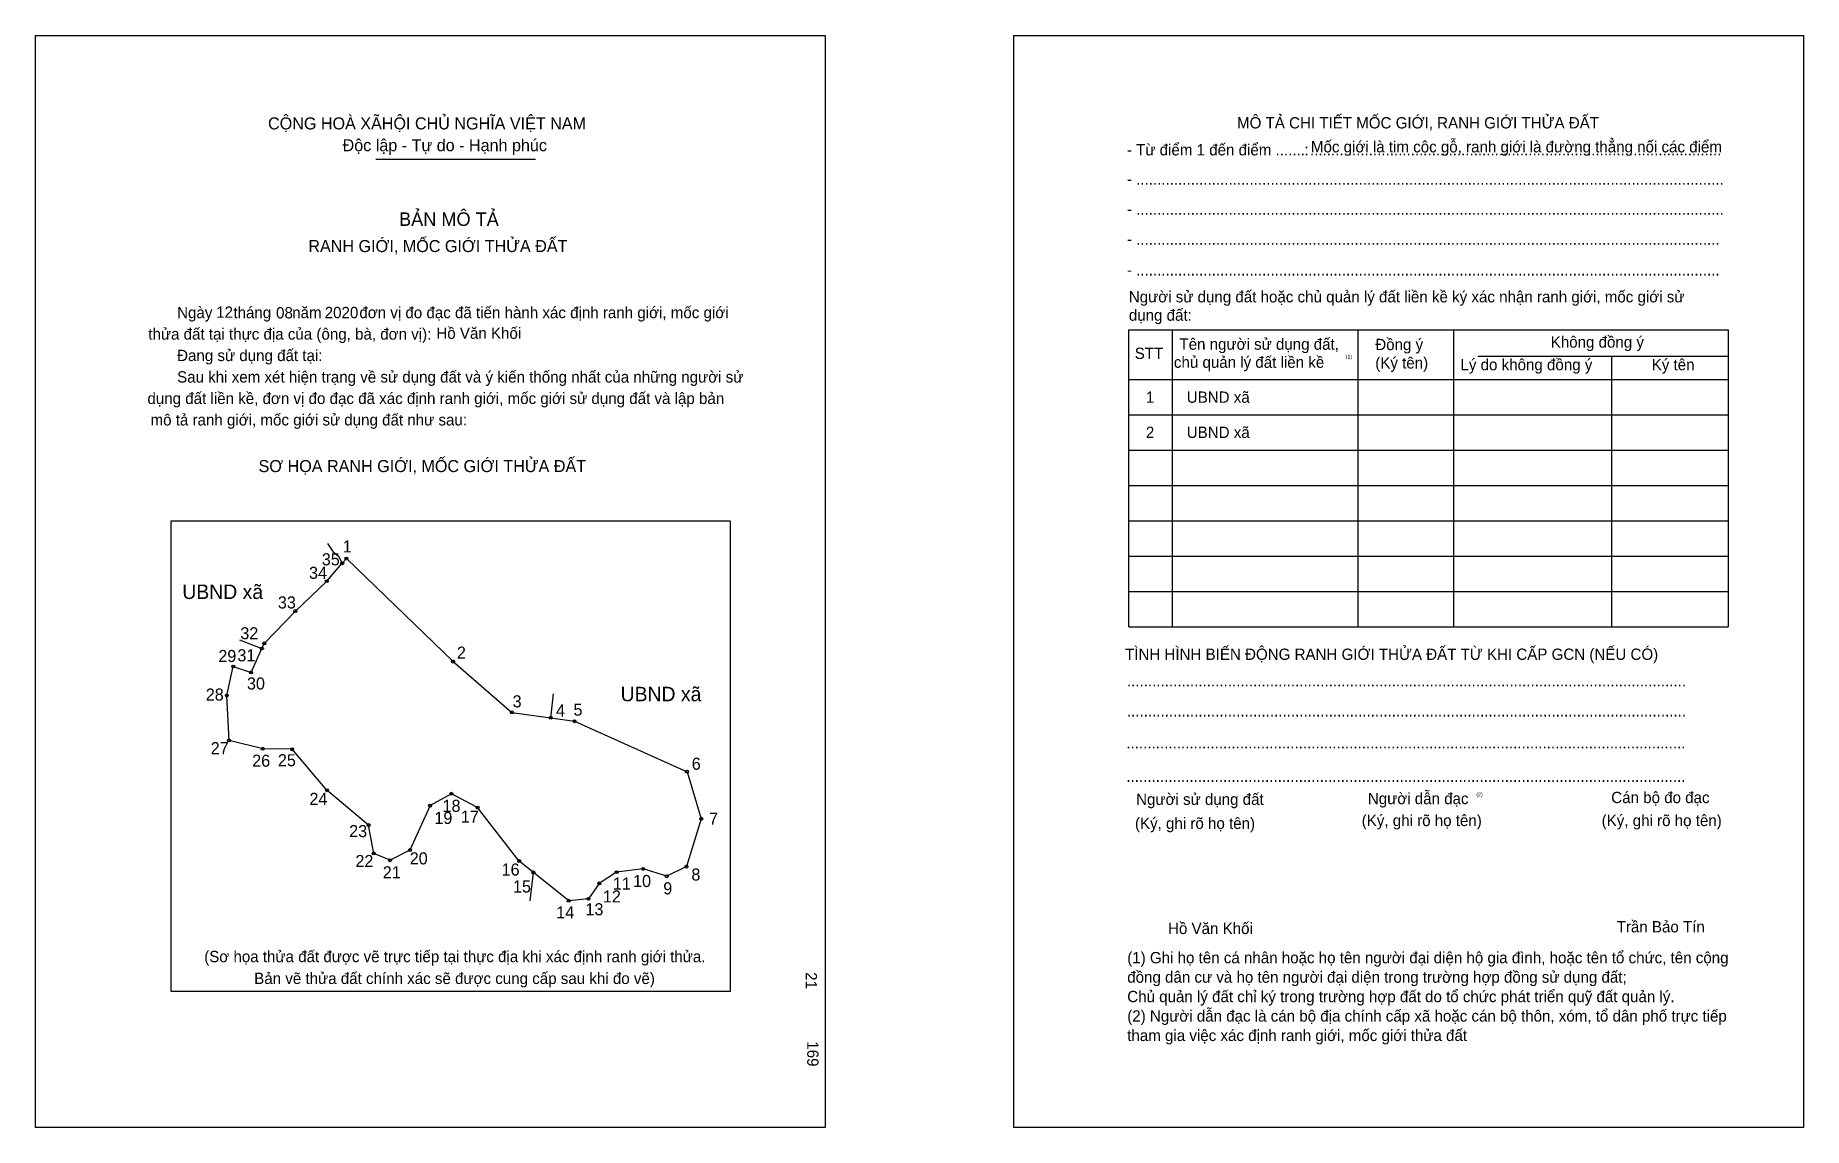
# Model space of a CAD drawing. Extents: x 549308 to 550095, y 1824734 to 1825220.
import ezdxf

# ---------------------------------------------------------------- set-up
doc = ezdxf.new("R2010")
doc.units = 0
for name, color, linetype in [('bmtKhungInTrang1', 7, 'Continuous'), ('bmtKhungInTrang2', 7, 'Continuous'), ('bmtNoiDung', 7, 'Continuous'), ('bmtTemplate', 7, 'Continuous'), ('CanhThua', 7, 'Continuous'), ('MocDinhThua', 7, 'Continuous'), ('RauThua', 7, 'Continuous'), ('SoHieuDinhThua', 7, 'Continuous'), ('TenChuLanCan', 7, 'Continuous')]:
    doc.layers.add(name, color=color, linetype=linetype)

msp = doc.modelspace()

# ---------------------------------------------------------------- linework, layer by layer
at = {"layer": 'bmtKhungInTrang1'}
msp.add_lwpolyline([(549308.26, 1825220.15), (549659.92, 1825220.15), (549659.92, 1824733.76), (549308.26, 1824733.76)], close=True, dxfattribs=at)
at = {"layer": 'bmtKhungInTrang2'}
msp.add_lwpolyline([(549743.78, 1825220.15), (550095.44, 1825220.15), (550095.44, 1824733.76), (549743.78, 1824733.76)], close=True, dxfattribs=at)
at = {"layer": 'bmtTemplate'}
for p, q in [((549459.8, 1825165.02), (549530.91, 1825165.02)), ((549814.32, 1825088.96), (549814.32, 1824956.73)), ((549897.05, 1825088.96), (549897.05, 1824956.73)), ((549939.61, 1825089.12), (549939.61, 1824956.73)), ((550061.77, 1825088.96), (550061.77, 1824956.73)), ((549950.4, 1825077.31), (550061.77, 1825077.31)), ((549795.04, 1825066.92), (550061.77, 1825066.92)), ((549795.04, 1825051.18), (550061.77, 1825051.18)), ((549795.04, 1825035.44), (550061.77, 1825035.44)), ((549795.04, 1825019.7), (550061.77, 1825019.7)), ((549795.04, 1825003.96), (550061.77, 1825003.96)), ((549795.04, 1824988.21), (550061.77, 1824988.21)), ((549795.04, 1824972.47), (550061.77, 1824972.47)), ((549795.04, 1824956.73), (550061.77, 1824956.73))]:
    msp.add_line(p, q, dxfattribs=at)
for points in [[(549794.87, 1825088.96), (550061.77, 1825088.96)], [(549794.87, 1825088.96), (549794.87, 1824956.73)], [(550009.86, 1825077.15), (550009.86, 1824956.73)]]:
    msp.add_lwpolyline(points, dxfattribs=at)
msp.add_lwpolyline([(549368.76, 1824794.33), (549368.76, 1825003.94), (549617.59, 1825003.94), (549617.59, 1824794.33)], close=True, dxfattribs=at)
at = {"layer": 'CanhThua'}
for p, q in [((549437.96, 1824977.11), (549444.88, 1824985.07)), ((549444.88, 1824985.07), (549446.72, 1824987.18)), ((549446.72, 1824987.18), (549494.18, 1824941.3)), ((549424.02, 1824963.81), (549437.96, 1824977.11)), ((549410.17, 1824949.39), (549424.02, 1824963.81)), ((549404.3, 1824936.47), (549409.14, 1824947.13)), ((549409.14, 1824947.13), (549410.17, 1824949.39)), ((549393.49, 1824926.16), (549396.37, 1824939.1)), ((549396.37, 1824939.1), (549404.3, 1824936.47)), ((549494.18, 1824941.3), (549520.42, 1824918.69)), ((549394.47, 1824906.18), (549393.49, 1824926.16)), ((549520.42, 1824918.69), (549537.7, 1824916.23)), ((549537.7, 1824916.23), (549548.26, 1824914.72)), ((549548.26, 1824914.72), (549598.35, 1824892.27)), ((549409.48, 1824902.49), (549394.47, 1824906.18)), ((549422.56, 1824902.22), (549409.48, 1824902.49)), ((549438.05, 1824883.98), (549422.56, 1824902.22)), ((549598.35, 1824892.27), (549604.7, 1824871.33)), ((549456.6, 1824868.51), (549438.05, 1824883.98)), ((549493.48, 1824882.44), (549483.97, 1824877.14)), ((549505.11, 1824876.33), (549493.48, 1824882.44)), ((549483.97, 1824877.14), (549475.01, 1824857.38)), ((549523.66, 1824852.48), (549505.11, 1824876.33)), ((549458.88, 1824855.86), (549456.6, 1824868.51)), ((549604.7, 1824871.33), (549598.13, 1824849.97)), ((549475.01, 1824857.38), (549466.18, 1824852.82)), ((549466.18, 1824852.82), (549458.88, 1824855.86)), ((549529.95, 1824847.43), (549523.66, 1824852.48)), ((549578.82, 1824848.95), (549567.01, 1824847.52)), ((549589.3, 1824845.68), (549578.82, 1824848.95)), ((549598.13, 1824849.97), (549589.3, 1824845.68)), ((549545.68, 1824834.81), (549529.95, 1824847.43)), ((549559.3, 1824842.53), (549554.43, 1824835.66)), ((549567.01, 1824847.52), (549559.3, 1824842.53)), ((549554.43, 1824835.66), (549545.68, 1824834.81))]:
    msp.add_line(p, q, dxfattribs=at)
at = {"layer": 'MocDinhThua'}
for centre in [(549444.88, 1824985.07), (549446.72, 1824987.18), (549437.96, 1824977.11), (549424.02, 1824963.81), (549409.14, 1824947.13), (549410.17, 1824949.39), (549396.37, 1824939.1), (549404.3, 1824936.47), (549494.18, 1824941.3), (549393.49, 1824926.16), (549520.42, 1824918.69), (549537.7, 1824916.23), (549548.26, 1824914.72), (549394.47, 1824906.18), (549409.48, 1824902.49), (549422.56, 1824902.22), (549598.35, 1824892.27), (549438.05, 1824883.98), (549493.48, 1824882.44), (549483.97, 1824877.14), (549505.11, 1824876.33), (549604.7, 1824871.33), (549456.6, 1824868.51), (549458.88, 1824855.86), (549475.01, 1824857.38), (549466.18, 1824852.82), (549523.66, 1824852.48), (549578.82, 1824848.95), (549598.13, 1824849.97), (549529.95, 1824847.43), (549559.3, 1824842.53), (549567.01, 1824847.52), (549589.3, 1824845.68), (549545.68, 1824834.81), (549554.43, 1824835.66)]:
    msp.add_circle(centre, 0.645, dxfattribs=at)
at = {"layer": 'RauThua'}
for p, q in [((549438.33, 1824993.92), (549440.75, 1824990.29)), ((549440.75, 1824990.29), (549443.23, 1824988.23)), ((549443.23, 1824988.23), (549444.88, 1824985.13)), ((549444.88, 1824985.13), (549444.88, 1824985.07)), ((549399.1, 1824951.02), (549409.14, 1824947.13)), ((549537.7, 1824916.23), (549538.9, 1824926.92)), ((549528.53, 1824834.78), (549529.95, 1824847.43))]:
    msp.add_line(p, q, dxfattribs=at)

# ---------------------------------------------------------------- texts
at = {"layer": 'bmtNoiDung'}
for s, height, p in [('12', 5.032, (549388.73, 1825094.38)), ('08', 5.032, (549415.41, 1825094.1)), ('2020', 5.032, (549437.06, 1825094.21)), ('Hồ Văn Khối', 5.0316, (549486.77, 1825085.02)), ('1', 5.03, (549802.61, 1825056.53)), ('UBND xã ', 5.032, (549820.82, 1825056.53)), ('2', 5.03, (549802.61, 1825040.87)), ('UBND xã ', 5.032, (549820.82, 1825040.87)), ('Hồ Văn Khối', 5.0316, (549812.48, 1824819.96))]:
    msp.add_text(s, height=height, dxfattribs=at).set_placement(p)
for s, p in [('21', (549651.16, 1824802.99)), ('169', (549651.87, 1824772.2))]:
    msp.add_text(s, height=5.032, rotation=270, dxfattribs=at).set_placement(p)
at = {"layer": 'bmtTemplate'}
for s, height, p in [('CỘNG HOÀ XÃHỘI CHỦ NGHĨA VIỆT NAM', 5.3671, (549411.84, 1825178.26)), ('MÔ TẢ CHI TIẾT MỐC GIỚI, RANH GIỚI THỬA ĐẤT', 5.0297, (549843.21, 1825178.69)), ('Độc lập - Tự do - Hạnh phúc', 5.3671, (549445.03, 1825168.55)), ('- Từ điểm 1 đến điểm .......', 5.0297, (549794.18, 1825166.69)), ('Mốc giới là tim cộc gỗ, ranh giới là đường thẳng nối các điểm', 5.0297, (549876.1, 1825168.03)), (':', 5.03, (549873.21, 1825166.69)), ('..................................................................................................', 5.0297, (549875.68, 1825166.69)), ('- ............................................................................................................................................', 5.02973, (549794.18, 1825153.66)), ('BẢN MÔ TẢ', 6.038, (549470.15, 1825135.29)), ('- ............................................................................................................................................', 5.02973, (549794.18, 1825140.28)), ('RANH GIỚI, MỐC GIỚI THỬA ĐẤT', 5.3671, (549429.79, 1825123.64)), ('- ...........................................................................................................................................', 5.02973, (549794.18, 1825126.9)), ('- ...........................................................................................................................................', 5.02973, (549794.18, 1825113.2)), ('Người sử dụng đất hoặc chủ quản lý đất liền kề ký xác nhận ranh giới, mốc giới sử', 5.0297, (549795.04, 1825101.24)), ('Ngày     tháng     năm         đơn vị đo đạc đã tiến hành xác định ranh giới, mốc giới ', 5.0316, (549371.35, 1825094.21)), ('dụng đất:', 5.03, (549795.04, 1825093.05)), ('thửa đất tại thực địa của (ông, bà, đơn vị):', 5.0316, (549358.53, 1825084.65)), ('Tên người sử dụng đất,', 5.0297, (549817.57, 1825080.15)), ('Đồng ý', 5.03, (549904.74, 1825079.99)), ('Không đồng ý', 5.0297, (549982.85, 1825081.09)), ('Đang sử dụng đất tại:', 5.0316, (549371.35, 1825075.1)), ('STT', 5.03, (549797.67, 1825076.05)), ('chủ quản lý đất liền kề', 5.0297, (549815.1, 1825072.1)), ('(1)', 1.677, (549891.6, 1825076.23)), ('(Ký tên)', 5.03, (549904.74, 1825071.8)), ('Lý do không đồng ý', 5.0297, (549942.68, 1825071.02)), ('Sau khi xem xét hiện trạng về sử dụng đất và ý kiến thống nhất của những người sử ', 5.0316, (549371.35, 1825065.54)), ('Ký tên', 5.03, (550027.8, 1825071.02)), ('dụng đất liền kề, đơn vị đo đạc đã xác định ranh giới, mốc giới sử dụng đất và lập bản', 5.0316, (549358.15, 1825055.99)), ('mô tả ranh giới, mốc giới sử dụng đất như sau:', 5.0316, (549359.53, 1825046.43)), ('SƠ HỌA RANH GIỚI, MỐC GIỚI THỬA ĐẤT', 5.3671, (549407.61, 1825025.67)), ('TÌNH HÌNH BIẾN ĐỘNG RANH GIỚI THỬA ĐẤT TỪ KHI CẤP GCN (NẾU CÓ)', 5.0297, (549793.34, 1824942.05)), ('.....................................................................................................................................', 5.03727, (549794.18, 1824930.21)), ('.....................................................................................................................................', 5.03727, (549794.18, 1824916.83)), ('.....................................................................................................................................', 5.03727, (549793.93, 1824902.67)), ('.....................................................................................................................................', 5.03727, (549793.93, 1824887.71)), ('Người sử dụng đất', 5.0297, (549798.29, 1824877.48)), ('Người dẫn đạc', 5.0297, (549901.45, 1824877.8)), ('(2)', 1.677, (549949.75, 1824881.27)), ('Cán bộ đo đạc', 5.0297, (550009.8, 1824878.27)), ('(Ký, ghi rõ họ tên)', 5.0297, (549797.77, 1824866.78)), ('(Ký, ghi rõ họ tên)', 5.0297, (549898.71, 1824868.04)), ('(Ký, ghi rõ họ tên)', 5.0297, (550005.53, 1824868.04)), ('Trần Bảo Tín', 5.0297, (550012.2, 1824820.7)), ('(Sơ họa thửa đất được vẽ trực tiếp tại thực địa khi xác định ranh giới thửa.', 5.0316, (549383.43, 1824807.44)), ('(1) Ghi họ tên cá nhân hoặc họ tên người đại diện hộ gia đình, hoặc tên tổ chức, tên cộng', 5.0297, (549794.33, 1824806.95)), ('Bản vẽ thửa đất chính xác sẽ được cung cấp sau khi đo vẽ)', 5.0316, (549405.68, 1824797.71)), ('đồng dân cư và họ tên người đại diện trong trường hợp đồng sử dụng đất;', 5.0297, (549794.33, 1824798.29)), ('Chủ quản lý đất chỉ ký trong trường hợp đất do tổ chức phát triển quỹ đất quản lý.', 5.0297, (549794.33, 1824789.63)), ('(2) Người dẫn đạc là cán bộ địa chính cấp xã hoặc cán bộ thôn, xóm, tổ dân phố trực tiếp', 5.0297, (549794.33, 1824780.98)), ('tham gia việc xác định ranh giới, mốc giới thửa đất', 5.0297, (549794.33, 1824772.32))]:
    msp.add_text(s, height=height, dxfattribs=at).set_placement(p)
at = {"layer": 'SoHieuDinhThua'}
for s, height, p in [('1', 5.38, (549445.09, 1824989.87)), ('34', 5.378, (549430.08, 1824978.13)), ('35', 5.378, (549435.77, 1824984.14)), ('33', 5.378, (549416.22, 1824964.93)), ('32', 5.378, (549399.51, 1824951.22)), ('29', 5.378, (549389.71, 1824941.09)), ('31', 5.378, (549398.18, 1824941.39)), ('2', 5.38, (549495.92, 1824942.58)), ('28', 5.378, (549384.12, 1824923.93)), ('30', 5.378, (549402.46, 1824928.86)), ('3', 5.38, (549520.72, 1824920.9)), ('4', 5.38, (549540.04, 1824916.83)), ('5', 5.38, (549547.81, 1824917.2)), ('27', 5.378, (549386.32, 1824900.06)), ('26', 5.378, (549404.77, 1824894.47)), ('25', 5.378, (549416.23, 1824894.68)), ('6', 5.38, (549600.46, 1824893.13)), ('24', 5.378, (549430.27, 1824877.47)), ('18', 5.378, (549489.53, 1824874.37)), ('19', 5.378, (549485.89, 1824868.98)), ('17', 5.378, (549497.66, 1824869.52)), ('7', 5.38, (549608.16, 1824868.63)), ('23', 5.378, (549447.94, 1824863.12)), ('20', 5.378, (549474.91, 1824850.98)), ('22', 5.378, (549450.71, 1824849.8)), ('21', 5.378, (549462.92, 1824844.76)), ('16', 5.378, (549515.82, 1824846.02)), ('8', 5.38, (549600.29, 1824843.78)), ('15', 5.378, (549520.88, 1824838.45)), ('11', 5.378, (549565.35, 1824839.77)), ('10', 5.378, (549574.34, 1824840.9)), ('9', 5.38, (549587.78, 1824837.63)), ('13', 5.378, (549553.13, 1824828.32)), ('12', 5.378, (549560.91, 1824834.02)), ('14', 5.378, (549540.14, 1824826.97))]:
    msp.add_text(s, height=height, dxfattribs=at).set_placement(p)
at = {"layer": 'TenChuLanCan'}
for p in [(549373.67, 1824969.15), (549568.78, 1824923.61)]:
    msp.add_text('UBND xã', height=6.454, dxfattribs=at).set_placement(p)

doc.saveas('drawing.dxf')
